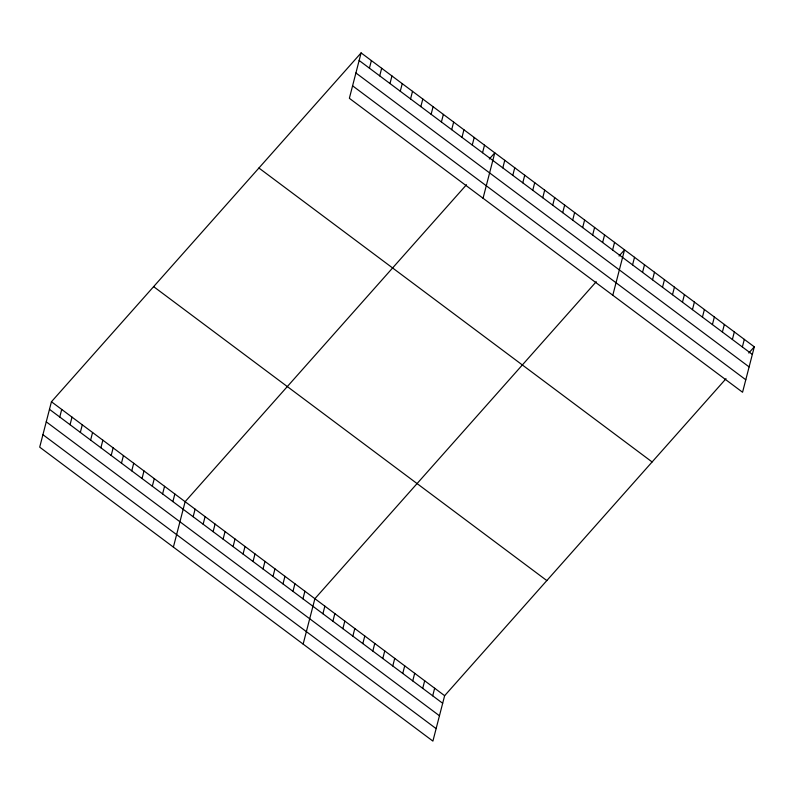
<?xml version="1.0" encoding="UTF-8"?>
<svg xmlns="http://www.w3.org/2000/svg" width="794" height="794" viewBox="0 0 794 794"><rect width="100%" height="100%" fill="white"/><g stroke="black" fill="none" stroke-linecap="round" stroke-linejoin="round"><path stroke-width="1.19" d="M361.101 52.9L349.36 98.307L742.559 392.246L754.3 346.839L361.101 52.9L51.441 401.754L39.7 447.161L432.899 741.1L444.64 695.693L726.004 378.718M59.768 417.029L61.724 409.436M70.051 424.711L72.016 417.128M80.333 432.402L82.298 424.81M90.615 440.084L92.58 432.502M100.898 447.776L102.863 440.194M111.18 455.458L113.145 447.876M121.472 463.15L123.427 455.567M131.754 470.842L133.71 463.249M142.037 478.524L143.992 470.941M152.319 486.216L154.284 478.633M162.601 493.898L164.566 486.315M172.884 501.59L174.849 494.007M173.39 547.106L185.131 501.689L466.495 184.714M193.15 516.735L195.116 509.153M203.135 524.199L205.09 516.616M213.11 531.662L215.075 524.08M223.094 539.126L225.059 531.533M233.079 546.58L235.034 538.997M243.053 554.043L245.018 546.461M369.428 68.165L371.384 60.582M253.038 561.507L255.003 553.924M379.711 75.857L381.676 68.274M263.022 568.97L264.978 561.388M389.993 83.549L391.958 75.956M272.997 576.434L274.962 568.841M400.275 91.231L402.24 83.648M282.982 583.888L284.947 576.305M410.558 98.922L412.523 91.33M292.966 591.351L294.921 583.769M420.84 106.604L422.805 99.022M302.941 598.815L304.906 591.232M431.132 114.296L433.087 106.714M303.139 644.103L314.89 598.696L596.244 281.711M441.414 121.978L443.37 114.396M322.91 613.742L324.865 606.15M451.697 129.67L453.652 122.087M332.885 621.196L334.85 613.613M461.979 137.362L463.944 129.769M342.869 628.659L344.824 621.077M472.261 145.044L474.226 137.461M352.854 636.123L354.809 628.54M482.544 152.736L484.509 145.143M362.828 643.587L364.793 636.004M483.05 198.252L494.791 152.835L489.293 159.038M372.813 651.05L374.768 643.458M502.81 167.881L504.776 160.299M382.787 658.504L384.753 650.921M512.795 175.345L514.75 167.762M392.772 665.968L394.737 658.385M522.77 182.809L524.735 175.216M402.757 673.431L404.712 665.848M532.754 190.262L534.719 182.68M412.731 680.895L414.696 673.302M542.739 197.726L544.694 190.143M422.716 688.358L424.681 680.766M552.713 205.189L554.678 197.607M432.7 695.812L434.655 688.229M562.698 212.653L564.663 205.07M572.682 220.117L574.638 212.524M582.657 227.57L584.622 219.988M592.642 235.034L594.607 227.451M602.626 242.498L604.581 234.915M612.601 249.961L614.566 242.378M612.799 295.249L624.541 249.832L619.042 256.035M632.56 264.878L634.525 257.296M642.544 272.342L644.51 264.759M652.529 279.806L654.484 272.223M662.504 287.269L664.469 279.687M672.488 294.733L674.453 287.14M682.473 302.186L684.428 294.604M692.447 309.65L694.413 302.067M702.432 317.114L704.397 309.531M712.417 324.577L714.372 316.985M722.391 332.041L724.356 324.448M732.376 339.495L734.341 331.912M742.36 346.958L744.315 339.375M748.802 353.032L754.3 346.839M359.146 60.483L752.335 354.422M355.911 72.969L749.109 366.907M352.586 85.821L745.784 379.76M258.913 168.02L652.112 461.959M153.629 286.634L546.828 580.573M51.441 401.754L444.64 695.693M49.486 409.337L442.675 703.276M46.251 421.822L439.449 715.761M42.926 434.685L436.124 728.624"/></g></svg>
